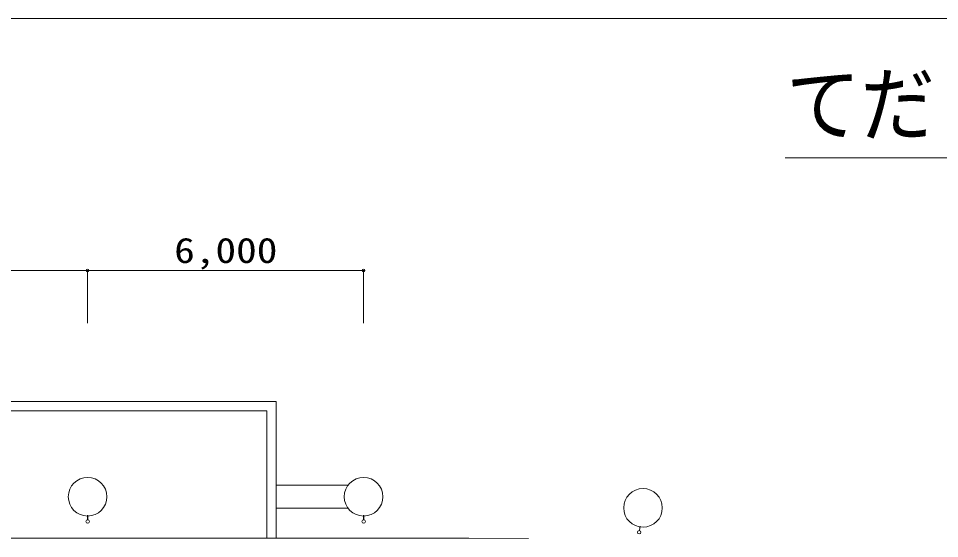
# Model space of a CAD drawing. Units: millimetres on the paper, enlarged 1000 times, with parts at other scales. Extents: x -168458 to 111542, y -102054 to 93946.
# Drawn here: x -56070 to 10672, y 56222 to 93946 of the extents above; entities that cross this region are included whole.
import ezdxf
from ezdxf.enums import TextEntityAlignment as Align

# ---------------------------------------------------------------- set-up
doc = ezdxf.new("R2010")
doc.units = ezdxf.units.MM
doc.header["$LTSCALE"] = 1000
doc.linetypes.add('CHAIN2', pattern=[12, 9, -1, 1, -1])
doc.linetypes.add('DASHED1', pattern=[1.8, 1.2, -0.6])
for name, color, linetype, lineweight in [('1-0_130', 7, 'Continuous', 9), ('1-1_155', 4, 'Continuous', 9), ('F-0', 7, 'Continuous', 9)]:
    doc.layers.add(name, color=color, linetype=linetype, lineweight=lineweight)
doc.styles.add('HG創英角ｺﾞｼｯｸUB', font='')
doc.styles.add('ＭＳ ゴシック', font='')
doc.styles.get('HG創英角ｺﾞｼｯｸUB').set_extended_font_data('HG創英角ｺﾞｼｯｸUB')
doc.styles.get('ＭＳ ゴシック').set_extended_font_data('MS Gothic')

msp = doc.modelspace()

# ---------------------------------------------------------------- linework, layer by layer
at = {"layer": '1-0_130', "linetype": 'DASHED1'}
msp.add_line((-48053, 66156), (-47174, 66156), dxfattribs=at)
at = {"layer": '1-0_130'}
for p, q in [((-37395, 60089), (-32187, 60089)), ((-32187, 58422), (-37395, 58422)), ((-51060, 57589), (-51060, 57922)), ((-51050, 57922), (-51050, 57589)), ((-31065, 57922), (-31064, 57589)), ((-31054, 57589), (-31055, 57922)), ((-11081, 56804), (-11029, 57133)), ((-11019, 57132), (-11071, 56802)), ((-23442, 56256), (-64579, 56256)), ((-19106, 56222), (-23442, 56256))]:
    msp.add_line(p, q, dxfattribs=at)
for points in [[(-37395, 56256), (-37395, 66156), (-64562, 66156)], [(-64562, 65489), (-38062, 65489), (-38062, 56256)]]:
    msp.add_lwpolyline(points, dxfattribs=at)
for centre, radius in [((-51057, 59256), 1400), ((-31062, 59256), 1400), ((-10816, 58449), 1400), ((-51054, 57464), 125), ((-31059, 57464), 125), ((-11096, 56680), 125)]:
    msp.add_circle(centre, radius, dxfattribs=at)
at = {"layer": '1-1_155', "linetype": 'CHAIN2'}
for p, q in [((-51072, 75656), (-51072, 71848)), ((-31072, 75656), (-31072, 71848))]:
    msp.add_line(p, q, dxfattribs=at)
at = {"layer": '1-1_155'}
msp.add_lwpolyline([(-31000, 75656), (-51072, 75656), (-71072, 75656)], dxfattribs=at)
for centre in [(-51072, 75656), (-31072, 75656)]:
    msp.add_circle(centre, 100, dxfattribs=at)
at = {"layer": 'F-0'}
msp.add_line((-507, 83828), (110023, 83828), dxfattribs=at)
msp.add_lwpolyline([(111542, 93946), (-168458, 93946), (-168458, -102054)], dxfattribs=at)

# ---------------------------------------------------------------- texts
at = {"layer": '1-1_155', "style": 'ＭＳ ゴシック', "width": 1.2}
msp.add_text('6,000', height=1833, dxfattribs=at).set_placement((-44786, 75656), align=Align.BOTTOM_LEFT)
at = {"layer": 'F-0', "style": 'HG創英角ｺﾞｼｯｸUB', "width": 0.9}
msp.add_text('てだこホール 大ホール', height=4399, dxfattribs=at).set_placement((-462, 84208), align=Align.BOTTOM_LEFT)

doc.saveas('drawing.dxf')
